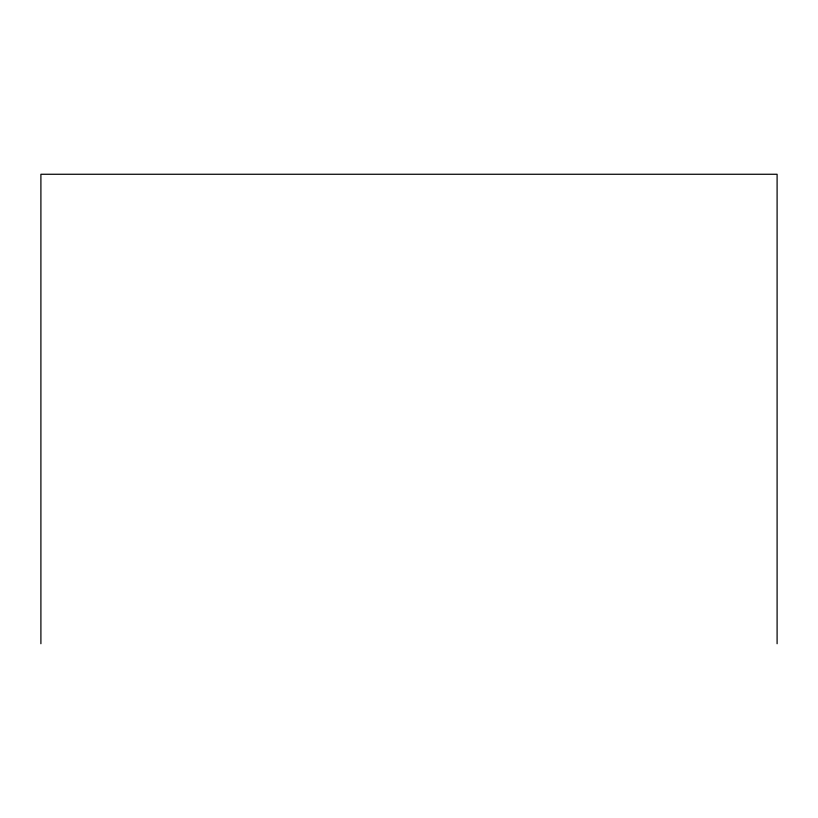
<?xml version="1.0" encoding="UTF-8"?>
<svg xmlns="http://www.w3.org/2000/svg" width="818" height="818" viewBox="0 0 818 818"><rect width="100%" height="100%" fill="white"/><g stroke="black" fill="none" stroke-linecap="round" stroke-linejoin="round"><path stroke-width="1.23" d="M777.1 643.735L777.1 174.265L40.9 174.265L40.9 643.735"/></g></svg>
